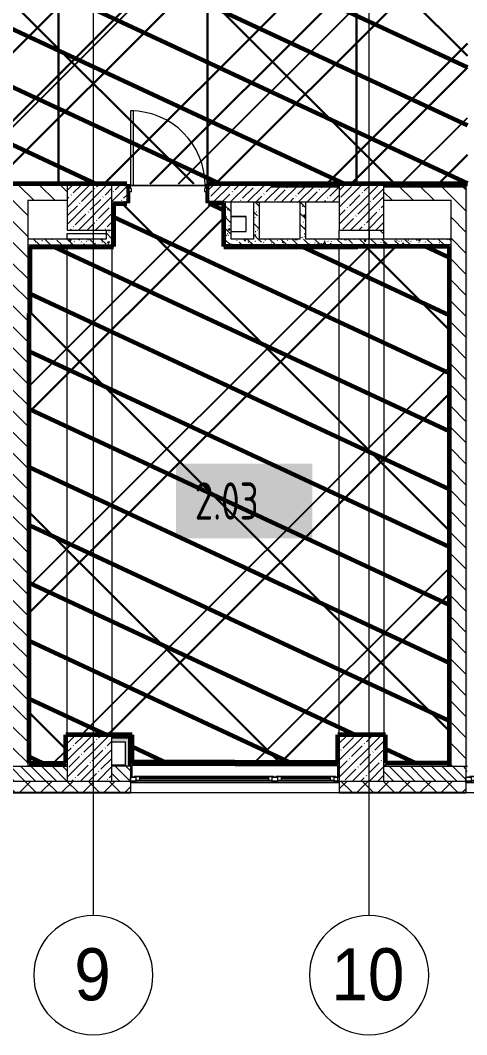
# Model space of a CAD drawing. Header units: millimetres. Extents: x -164500 to 426394, y -51911 to 102118.
# Drawn here: x 173702 to 179692, y -3507 to 10117 of the extents above; entities that cross this region are included whole.
import ezdxf

# ---------------------------------------------------------------- set-up
doc = ezdxf.new("R2010")
doc.units = ezdxf.units.MM
doc.linetypes.add('Осевая', pattern=[6350, 1270, -952.5, 3175, -952.5])
for name, color, linetype, lineweight in [('0) шлифовка', 5, 'Continuous', 60), ('1.4) Плинтус ПЛ-4', 6, 'Continuous', 60), ('5.3) Л-7 Линолеум 4 вып', 230, 'Continuous', 30), ('7.5) НЗ Линолеум Темпо ПЛЮС', 134, 'Continuous', 30), ('7.7) Плинтус', 222, 'Continuous', 90), ('A-DOOR-2', 7, 'Continuous', 5), ('A-DOOR-FRAM-2', 7, 'Continuous', 5), ('A-FLOR', 7, 'Continuous', 9), ('A-GLAZ', 7, 'Continuous', 9), ('A-GLAZ-1', 7, 'Continuous', 5), ('A-WALL', 7, 'Continuous', 5), ('I-WALL', 7, 'Continuous', 5), ('S-COLS', 7, 'Continuous', 9), ('S-COLS-1', 7, 'Continuous', 5), ('Оси', 7, 'Continuous', 9), ('Оси-1', 7, 'Continuous', 20), ('Оси-2', 7, 'Осевая', 9)]:
    doc.layers.add(name, color=color, linetype=linetype, lineweight=lineweight)
for name, color, linetype in [('2) защита вин плитк', 6, 'Continuous'), ('3.1) Наливной пол', 3, 'Continuous'), ('3.2.3) Нал-ой пол 4 вып', 3, 'Continuous'), ('3.2.3) П-13.2', 6, 'Continuous')]:
    doc.layers.add(name, color=color, linetype=linetype)
doc.layers.add('A-AREA-PATT-2', color=7, linetype='Continuous', lineweight=5, true_color=0xcde0ef, transparency=1)
for name, color, linetype, lineweight, true_color in [('A-DOOR-1', 7, 'Continuous', 5, 0xc0c0c0), ('A-DOOR-FRAM-1', 7, 'Continuous', 5, 0xc0c0c0), ('A-WALL-1', 9, 'Continuous', 5, 0x808080), ('A-WALL-FNSH-1', 9, 'Continuous', 5, 0x808080)]:
    doc.layers.add(name, color=color, linetype=linetype, lineweight=lineweight, true_color=true_color)
doc.styles.add('Arial', font='arial.ttf', dxfattribs={"width": 0.9, "height": 700})
doc.styles.add('СПДС', font='ГОСТ тип А.ttf', dxfattribs={"width": 0.9})
pattern_1 = [(135, (148772.12, -0.94), (-141.4214, -141.4214), [])]
pattern_2 = [(135, (148772.12, -0.94), (-70.71068, -70.71068), [])]
pattern_3 = [(135, (148772.12, -0.94), (-150.8683, -150.8683), [213.36, -35.56, 7.112, -35.56]), (135, (148772.12, 149.83), (-150.8683, -150.8683), []), (50, (148772.12, -0.94), (255.0577, -22.3145), [26.67, -293.37]), (355, (148772.12, -0.94), (-49.3404, 267.4791), [21.336, -234.696]), (100.451, (148793.38, -2.8), (205.7195, 245.1636), [22.666, -249.326]), (46.184, (148772.12, 70.18), (379.511, -58.86), [40.005, -440.055]), (96.636, (148803.75, 65.27), (332.3634, 346.399), [33.999, -373.989]), (351.184, (148772.12, 70.18), (332.367, 346.3953), [32.004, -352.044]), (21, (148807.68, 52.4), (212.2602, -143.1711), [26.67, -293.37]), (326, (148807.68, 52.4), (86.5224, 257.8632), [21.336, -234.696]), (71.451, (148825.37, 40.47), (298.784, 114.6901), [22.666, -249.326]), (37.5, (148772.12, -0.94), (4.32385, 118.3775), [6.706, -225.146, 6.706, -231.546, -235.585]), (37.5, (148772.12, -0.94), (4.32385, 118.3775), [-470.103, 6.706, -228.879]), (7.5, (148772.12, -0.94), (93.5476, 140.2533), [6.706, -129.134, 6.706, -219.812, -89.789]), (7.5, (148772.12, -0.94), (93.5476, 140.2533), [-362.356, 6.706, -83.083]), (327.5, (148692.82, -0.94), (189.82734, -8.0202), [6.706, -82.194, 6.706, -270.662, -368.046]), (327.5, (148692.82, -0.94), (189.82734, -8.0202), [-366.268, 6.706, -361.34]), (317.5, (148657.26, -0.94), (207.3811, 35.5976), [6.706, -108.864, 6.706, -177.495, -261.366]), (317.5, (148657.26, -0.94), (207.3811, 35.5976), [-299.771, 6.706, -254.66])]
pattern_4 = [(0, (148772.123, -0.94), (243.84, 60.96), [20.117, -162.763, 20.117, -162.763, -975.36]), (0, (148772.123, -0.94), (243.84, 60.96), [-365.76, 20.117, -345.643, 20.117, -162.763, -426.72]), (0, (148772.123, -0.94), (243.84, 60.96), [-914.4, 20.117, -101.803, 20.117, -284.683]), (120, (148863.563, 29.54), (-174.71291, 180.69163), [20.117, -162.763, 20.117, -162.763, -975.36]), (120, (148863.563, 29.54), (-174.71291, 180.69163), [-365.76, 20.117, -345.643, 20.117, -162.763, -426.72]), (120, (148863.563, 29.54), (-174.71291, 180.69163), [-914.4, 20.117, -101.803, 20.117, -284.683]), (240, (148894.043, 151.46), (-69.12709, -241.65163), [20.117, -162.763, 20.117, -162.763, -975.36]), (240, (148894.043, 151.46), (-69.12709, -241.65163), [-365.76, 20.117, -345.643, 20.117, -162.763, -426.72]), (240, (148894.043, 151.46), (-69.12709, -241.65163), [-914.4, 20.117, -101.803, 20.117, -284.683])]
pattern_5 = [(45, (148772.12, -0.94), (-212.132, 212.132), []), (135, (148772.12, -0.94), (-212.132, -212.132), [])]
pattern_6 = [(45, (148903.1, 14959), (-1347.04, 1347.04), [])]

# ---------------------------------------------------------------- blocks, each defined once
blk = doc.blocks.new('BSC_Колонна _Прямоугольная - 600х600-23286269-Объем проектирования 2 этажа')
at = {"layer": 'S-COLS-1'}
h = blk.add_hatch(dxfattribs=at)
h.set_pattern_fill('FP_3', color=256, style=0, pattern_type=2)
h.set_pattern_definition([(45, (-29509.74, -7600), (-114.04925, 114.04925), []), (45, (-29395.7, -7600), (-114.04925, 114.04925), [201.613, -40.323, 6.706, -33.617])])
h.paths.add_polyline_path([(-300, -300), (300, -300), (300, 300), (-300, 300), (-300, -134)])
for p, q in [((300, 300), (-300, 300)), ((-300, 300), (-300, -300)), ((300, -300), (300, 300)), ((-300, -300), (300, -300))]:
    blk.add_line(p, q, dxfattribs=at)
blk = doc.blocks.new('BSC_Колонна _Прямоугольная - 600х600-V283-Объем проектирования 2 этажа')
at = {"layer": 'S-COLS-1'}
h = blk.add_hatch(dxfattribs=at)
h.set_pattern_fill('FP_9', color=256, style=0, pattern_type=2)
h.set_pattern_definition([(45, (-25860, -200), (-114.0493, 114.0493), []), (45, (-25745.95, -200), (-114.0493, 114.0493), [201.613, -40.323, 6.706, -33.617])])
h.paths.add_polyline_path([(271, -300), (300, -300), (300, 300), (-300, 300), (-300, -300)])
for p, q in [((300, 300), (-300, 300)), ((-300, 300), (-300, -300)), ((300, -300), (300, 300)), ((-300, -300), (300, -300))]:
    blk.add_line(p, q, dxfattribs=at)
blk = doc.blocks.new('BSC_Колонна _Прямоугольная - 600х600-V284-Объем проектирования 2 этажа')
at = {"layer": 'S-COLS-1'}
h = blk.add_hatch(dxfattribs=at)
h.set_pattern_fill('FP_10', color=256, style=0, pattern_type=2)
h.set_pattern_definition([(45, (-29509.74, -200), (-114.04925, 114.04925), []), (45, (-29395.7, -200), (-114.04925, 114.04925), [201.613, -40.323, 6.706, -33.617])])
h.paths.add_polyline_path([(-300, -300), (300, -300), (300, 300), (-300, 300), (-300, -207)])
for p, q in [((300, 300), (-300, 300)), ((-300, 300), (-300, -300)), ((300, -300), (300, 300)), ((-300, -300), (300, -300))]:
    blk.add_line(p, q, dxfattribs=at)
blk = doc.blocks.new('BSC_Колонна _Прямоугольная - 600х600-V296-Объем проектирования 2 этажа')
at = {"layer": 'S-COLS-1'}
h = blk.add_hatch(dxfattribs=at)
h.set_pattern_fill('FP_28', color=256, style=0, pattern_type=2)
h.set_pattern_definition([(45, (-25860, -7600), (-114.0493, 114.0493), []), (45, (-25745.95, -7600), (-114.0493, 114.0493), [201.613, -40.323, 6.706, -33.617])])
h.paths.add_polyline_path([(-300, -300), (300, -300), (300, 300), (-300, 300), (-300, 80)])
for p, q in [((300, 300), (-300, 300)), ((-300, 300), (-300, -300)), ((300, -300), (300, 300)), ((-300, -300), (300, -300))]:
    blk.add_line(p, q, dxfattribs=at)
blk = doc.blocks.new('120_Окно_СКБ_2Ст - 120_Окно_СКБ_2Ст 2100х2400 _мал створка справа_-22446225-Объем проектирования 2 этажа')
at = {"layer": 'A-GLAZ'}
for p, q in [((-1050, -127), (-1050, -57)), ((-1050, -57), (-980, -57)), ((-980, -127), (-1050, -127)), ((-980, -127), (-1000, -127)), ((-1000, -127), (-1000, -137)), ((-980, -57), (-980, -127)), ((150, -87), (-980, -87)), ((-980, -87), (-980, -127)), ((-930, -137), (-930, -87)), ((100, -137), (100, -87)), ((150, -127), (150, -57)), ((150, -57), (220, -57)), ((150, -127), (150, -87)), ((220, -127), (150, -127)), ((170, -127), (150, -127)), ((170, -137), (170, -127)), ((220, -127), (200, -127)), ((200, -127), (200, -137)), ((220, -57), (220, -127)), ((980, -87), (220, -87)), ((220, -87), (220, -127)), ((270, -137), (270, -87)), ((930, -137), (930, -87)), ((980, -127), (980, -57)), ((980, -57), (1050, -57)), ((980, -127), (980, -87)), ((1050, -127), (980, -127)), ((1000, -127), (980, -127)), ((1000, -137), (1000, -127)), ((1050, -57), (1050, -127)), ((-1000, -137), (170, -137)), ((170, -137), (-1000, -137)), ((200, -137), (1000, -137)), ((1000, -137), (200, -137))]:
    blk.add_line(p, q, dxfattribs=at)
at = {"layer": 'A-GLAZ-1'}
for p, q in [((1050, -57), (-1050, -57)), ((-1030, -127), (-1000, -127)), ((-930, -107), (100, -107)), ((100, -117), (-930, -117)), ((170, -127), (200, -127)), ((270, -107), (930, -107)), ((930, -117), (270, -117)), ((1000, -127), (1030, -127))]:
    blk.add_line(p, q, dxfattribs=at)
blk = doc.blocks.new('120_Окно_СКБ_2Ст - 120_Окно_СКБ_2Ст 2800х2500 4-24273432-Объем проектирования 2 этажа')
at = {"layer": 'A-GLAZ'}
for p, q in [((-1400, -127), (-1400, -57)), ((-1400, -57), (-1330, -57)), ((-1330, -127), (-1400, -127)), ((-1330, -127), (-1350, -127)), ((-1350, -127), (-1350, -137)), ((-1330, -57), (-1330, -127)), ((-570, -87), (-1330, -87)), ((-1330, -87), (-1330, -127)), ((-1280, -137), (-1280, -87)), ((-620, -137), (-620, -87)), ((-570, -127), (-570, -57)), ((-570, -57), (-500, -57)), ((-570, -127), (-570, -87)), ((-500, -127), (-570, -127)), ((-550, -127), (-570, -127)), ((-550, -137), (-550, -127)), ((-500, -127), (-520, -127)), ((-520, -127), (-520, -137)), ((-500, -57), (-500, -127)), ((1330, -87), (-500, -87)), ((-500, -87), (-500, -127)), ((-450, -137), (-450, -87)), ((1280, -137), (1280, -87)), ((1330, -127), (1330, -57)), ((1330, -57), (1400, -57)), ((1330, -127), (1330, -87)), ((1400, -127), (1330, -127)), ((1350, -127), (1330, -127)), ((1350, -137), (1350, -127)), ((1400, -57), (1400, -127)), ((-1350, -137), (-550, -137)), ((-550, -137), (-1350, -137)), ((-520, -137), (1350, -137)), ((1350, -137), (-520, -137))]:
    blk.add_line(p, q, dxfattribs=at)
at = {"layer": 'A-GLAZ-1'}
for p, q in [((1400, -57), (-1400, -57)), ((-1400, -127), (-1350, -127)), ((-1280, -107), (-620, -107)), ((-620, -117), (-1280, -117)), ((-550, -127), (-520, -127)), ((-450, -107), (1280, -107)), ((1280, -117), (-450, -117)), ((1350, -127), (1380, -127))]:
    blk.add_line(p, q, dxfattribs=at)
blk = doc.blocks.new('Ось сетки - D8-29747960-Объем проектирования 2 этажа')
at = {"layer": 'Оси-1'}
for start, end in [(360, 180), (180, 360)]:
    blk.add_arc((0, 0), 4, start, end, dxfattribs=at)

msp = doc.modelspace()

# ---------------------------------------------------------------- hatches: boundary and pattern name
at = {"layer": '0) шлифовка', "true_color": 0x2776bb}
h = msp.add_hatch(dxfattribs=at)
h.set_pattern_fill('ANSI31', color=152, scale=222, angle=110)
h.set_pattern_definition([(155, (169003.1, 23029.06), (-297.882, -638.81), [])])
h.paths.add_polyline_path([(179703.123, 13759), (169003.123, 13759), (169003.123, 7920.059), (179703.123, 7920.059)])
h = msp.add_hatch(dxfattribs=at)
h.set_pattern_fill('ANSI31', color=152, scale=222, angle=110)
h.set_pattern_definition([(155, (148903.1, 14959), (-297.882, -638.811), [])])
h.paths.add_polyline_path([(179461.123, 7079), (178232.123, 7079), (178232.123, 7072), (176431.123, 7072), (176431.123, 7659), (176232.123, 7659), (174953.123, 7659), (174953.123, 7072), (173830.123, 7072), (173830.123, 6180), (173823.123, 141), (173823.123, 141), (174311.123, 141), (174311.123, 521), (175203.123, 521), (175203.123, 141), (177960.867, 141), (177960.867, 521), (178602.867, 521), (178602.867, 141), (179461.123, 141)])
at = {"layer": '2) защита вин плитк'}
h = msp.add_hatch(dxfattribs=at)
h.set_pattern_fill('ANSI31', color=256, scale=600)
h.set_pattern_definition([(45, (169003.1, 23029), (-1347.04, 1347.04), [])])
h.paths.add_polyline_path([(179703.123, 13759), (169003.123, 13759), (169003.123, 7920.059), (179703.123, 7920.059)])
h = msp.add_hatch(dxfattribs=at)
h.set_pattern_fill('ANSI31', color=256, scale=600)
h.set_pattern_definition(pattern_6)
h.paths.add_polyline_path([(179461.123, 7079), (178232.123, 7079), (178232.123, 7072), (176431.123, 7072), (176431.123, 7659), (176232.123, 7659), (174953.123, 7659), (174953.123, 7072), (173830.123, 7072), (173830.123, 6180), (173823.123, 141), (173823.123, 141), (174311.123, 141), (174311.123, 521), (175203.123, 521), (175203.123, 141), (177960.867, 141), (177960.867, 521), (178602.867, 521), (178602.867, 141), (179461.123, 141)])
at = {"layer": '3.1) Наливной пол'}
h = msp.add_hatch(dxfattribs=at)
h.set_pattern_fill('ANSI31', color=256, scale=600)
h.set_pattern_definition([(45, (148903.1, 28781), (-1347.04, 1347.04), [])])
h.paths.add_polyline_path([(179461.123, 7077.008), (178232.123, 7077.008), (178232.123, 7070.008), (176431.123, 7070.008), (176431.123, 7657.008), (176232.123, 7657.008), (174953.123, 7657.008), (174953.123, 7070.008), (173830.123, 7070.008), (173830.123, 6178.008), (173823.123, 139.008), (173823.123, 139.008), (174311.123, 139.008), (174311.123, 519.008), (175203.123, 519.008), (175203.123, 139.008), (177960.867, 139.008), (177960.867, 519.008), (178602.867, 519.008), (178602.867, 139.008), (179461.123, 139.008)])
at = {"layer": '3.2.3) Нал-ой пол 4 вып'}
h = msp.add_hatch(dxfattribs=at)
h.set_pattern_fill('ANSI31', color=256, scale=600)
h.set_pattern_definition(pattern_6)
h.paths.add_polyline_path([(179461.123, 7079), (178232.123, 7079), (178232.123, 7072), (176431.123, 7072), (176431.123, 7659), (176232.123, 7659), (174953.123, 7659), (174953.123, 7072), (173830.123, 7072), (173830.123, 6180), (173823.123, 141), (173823.123, 141), (174311.123, 141), (174311.123, 521), (175203.123, 521), (175203.123, 141), (177960.867, 141), (177960.867, 521), (178602.867, 521), (178602.867, 141), (179461.123, 141)])
at = {"layer": '3.2.3) П-13.2'}
h = msp.add_hatch(dxfattribs=at)
h.set_pattern_fill('ANSI32', color=256, scale=222)
h.set_pattern_definition([(45, (169003.1, 23029), (-1495.21, 1495.21), []), (45, (170000, 23029), (-1495.21, 1495.21), [])])
h.paths.add_polyline_path([(179703.123, 13759), (169003.123, 13759), (169003.123, 7920.059), (179703.123, 7920.059)])
at = {"layer": '5.3) Л-7 Линолеум 4 вып'}
h = msp.add_hatch(dxfattribs=at)
h.set_pattern_fill('ANSI37', color=256, scale=600)
h.set_pattern_definition([(45, (169003.1, 23029), (-1347.04, 1347.04), []), (135, (169003.1, 23029), (-1347.04, -1347.04), [])])
h.paths.add_polyline_path([(179703.123, 13759), (169003.123, 13759), (169003.123, 7920.059), (179703.123, 7920.059)])
h = msp.add_hatch(dxfattribs=at)
h.set_pattern_fill('ANSI37', color=256, scale=600)
h.set_pattern_definition([(45, (148903.1, 14959), (-1347.04, 1347.04), []), (135, (148903.1, 14959), (-1347.04, -1347.04), [])])
h.paths.add_polyline_path([(179461.123, 7079), (178232.123, 7079), (178232.123, 7072), (176431.123, 7072), (176431.123, 7659), (176232.123, 7659), (174953.123, 7659), (174953.123, 7072), (173830.123, 7072), (173830.123, 6180), (173823.123, 141), (173823.123, 141), (174311.123, 141), (174311.123, 521), (175203.123, 521), (175203.123, 141), (177960.867, 141), (177960.867, 521), (178602.867, 521), (178602.867, 141), (179461.123, 141)])
at = {"layer": '7.5) НЗ Линолеум Темпо ПЛЮС'}
h = msp.add_hatch(dxfattribs=at)
h.set_pattern_fill('ANSI31', color=256, scale=333)
h.set_pattern_definition([(45, (169003.1, 23029.1), (-747.606, 747.606), [])])
h.paths.add_polyline_path([(179703.123, 13759), (169003.123, 13759), (169003.123, 7920.059), (179703.123, 7920.059)])
at = {"layer": 'A-AREA-PATT-2'}
h = msp.add_hatch(color=256, dxfattribs=at)
h.paths.add_polyline_path([(173826.123, 6179.059), (173830.123, 6180.434), (173830.123, 7071.059), (174952.123, 7071.059), (174952.123, 7075.059), (173826.123, 7075.059), (173826.123, 6401.953)])
h.paths.add_polyline_path([(177981.867, 7071.059), (178232.123, 7071.059), (178232.123, 7075.059), (176431.623, 7075.059), (176432.556, 7071.062), (177975.365, 7071.059)])
at = {"layer": 'A-DOOR-2'}
h = msp.add_hatch(dxfattribs=at)
h.set_pattern_fill('FP_85', color=256, style=0, pattern_type=2)
h.set_pattern_definition([(135, (177421.034, 7963.744), (-14.14214, -14.14214), []), (225, (177421.034, 7963.744), (14.14214, -14.14214), [])])
h.paths.add_polyline_path([(176207.123, 7679.059), (176232.123, 7679.059), (176232.123, 7899.059), (176207.123, 7899.059), (176207.123, 7772.249)])
at = {"layer": 'A-DOOR-FRAM-2'}
h = msp.add_hatch(dxfattribs=at)
h.set_pattern_fill('FP_86', color=256, style=0, pattern_type=2)
h.set_pattern_definition([(45, (175298.24, 7963.744), (-14.1421, 14.1421), []), (135, (175298.24, 7963.744), (-14.1421, -14.1421), [])])
h.paths.add_polyline_path([(175132.123, 7679.059), (175157.123, 7679.059), (175157.123, 7899.059), (175132.123, 7899.059), (175132.123, 7772.249)])
at = {"layer": 'A-WALL'}
h = msp.add_hatch(dxfattribs=at)
h.set_pattern_fill('FP_2', color=256, style=0, pattern_type=2)
h.set_pattern_definition(pattern_2)
h.paths.add_polyline_path([(173582.123, -100.941), (174332.123, -100.941), (174332.123, 99.059), (173582.123, 99.059), (173582.123, 38.856)])
h.paths.add_polyline_path([(171288.97, -100.941), (171482.123, -100.941), (171482.123, 99.059), (171282.123, 99.059), (171282.123, -100.941)])
h = msp.add_hatch(dxfattribs=at)
h.set_pattern_fill('FP_2', color=256, style=0, pattern_type=2)
h.set_pattern_definition(pattern_2)
h.paths.add_polyline_path([(175181.867, -100.941), (175181.867, 99.059), (174932.123, 99.059), (174932.123, -100.941)])
h = msp.add_hatch(dxfattribs=at)
h.set_pattern_fill('FP_2', color=256, style=0, pattern_type=2)
h.set_pattern_definition(pattern_2)
h.paths.add_polyline_path([(179239.048, -100.941), (179682.123, -100.941), (179682.123, 99.059), (178581.867, 99.059), (178581.867, -100.941)])
h = msp.add_hatch(dxfattribs=at)
h.set_pattern_fill('FP_24', color=256, style=0, pattern_type=2)
h.set_pattern_definition([(45, (148772.12, -0.94), (-141.42136, 141.42136), []), (135, (148772.12, -0.94), (-141.42136, -141.42136), [])])
h.paths.add_polyline_path([(224252.123, -250.941), (224472.123, -250.941), (224472.123, -100.941), (220332.123, -100.941), (220332.123, -250.941), (224048.58, -250.941)])
h.paths.add_polyline_path([(216098.502, -250.941), (219432.123, -250.941), (219432.123, -100.941), (215832.123, -100.941), (215832.123, -250.941)])
h.paths.add_polyline_path([(214182.123, -250.941), (214932.123, -250.941), (214932.123, -100.941), (213932.123, -100.941), (213932.123, -250.941)])
h.paths.add_polyline_path([(210182.123, -250.941), (210832.123, -250.941), (210832.123, -100.941), (209682.123, -100.941), (209682.123, -250.941)])
h.paths.add_polyline_path([(207582.123, -250.941), (207582.123, -100.941), (206832.123, -100.941), (206832.123, -250.941), (207425.689, -250.941)])
h.paths.add_polyline_path([(205182.123, -250.941), (205932.123, -250.941), (205932.123, -100.941), (205182.123, -100.941), (205182.123, -118.941)])
h.paths.add_polyline_path([(200682.123, -250.941), (202082.123, -250.941), (202082.123, -100.941), (200682.123, -100.941)])
h.paths.add_polyline_path([(196584.673, -250.941), (197582.123, -250.941), (197582.123, -100.941), (196182.123, -100.941), (196182.123, -250.941)])
h.paths.add_polyline_path([(191682.123, -250.941), (192808.457, -250.941), (192808.457, -100.941), (191432.123, -100.941), (191432.123, -250.941), (191525.533, -250.941)])
h.paths.add_polyline_path([(194082.123, -250.941), (194082.123, -100.941), (193708.457, -100.941), (193708.457, -250.941)])
h.paths.add_polyline_path([(187262.123, -250.941), (188332.123, -250.941), (188332.123, -100.941), (186762.123, -100.941), (186762.123, -250.941), (187189.127, -250.941)])
h.paths.add_polyline_path([(181782.123, -250.941), (182642.123, -250.941), (182642.123, -100.941), (181782.123, -100.941), (181782.123, -118.941)])
h.paths.add_polyline_path([(183575.455, -250.941), (184662.123, -250.941), (184662.123, -100.941), (183542.123, -100.941), (183542.123, -250.941)])
h.paths.add_polyline_path([(178516.314, -250.941), (179682.123, -250.941), (179682.123, -100.941), (177981.867, -100.941), (177981.867, -250.941)])
h.paths.add_polyline_path([(171288.97, -250.941), (171482.123, -250.941), (171482.123, -100.941), (170382.123, -100.941), (170382.123, -250.941), (171282.123, -250.941)])
h.paths.add_polyline_path([(174902.642, -250.941), (175181.867, -250.941), (175181.867, -100.941), (173582.123, -100.941), (173582.123, -250.941), (174332.123, -250.941)])
h.paths.add_polyline_path([(165432.123, -250.941), (166032.123, -250.941), (166032.123, -100.941), (164882.123, -100.941), (164882.123, -250.941)])
h.paths.add_polyline_path([(167582.123, -250.941), (167582.123, -100.941), (166932.123, -100.941), (166932.123, -250.941), (166952.564, -250.941)])
h.paths.add_polyline_path([(160932.123, -250.941), (161782.123, -250.941), (161782.123, -100.941), (160432.123, -100.941), (160432.123, -250.941), (160447.955, -250.941)])
h.paths.add_polyline_path([(155388.814, -250.941), (157332.123, -250.941), (157332.123, -100.941), (153402.123, -100.941), (153402.123, -250.941), (154666.08, -250.941)])
h.paths.add_polyline_path([(148662.123, -250.941), (152502.123, -250.941), (152502.123, -100.941), (148512.123, -100.941), (148512.123, -250.941)])
at = {"layer": 'A-WALL-1'}
h = msp.add_hatch(dxfattribs=at)
h.set_pattern_fill('FP_23', color=256, style=0, pattern_type=2)
h.set_pattern_definition(pattern_1)
h.paths.add_polyline_path([(179552.789, 7699.059), (179682.123, 7699.059), (179682.123, 7899.059), (178581.867, 7899.059), (178581.867, 7699.059), (179482.123, 7699.059)])
at = {"layer": 'I-WALL'}
h = msp.add_hatch(dxfattribs=at)
h.set_pattern_fill('FP_191', color=256, style=0, pattern_type=2)
h.set_pattern_definition(pattern_4)
h.paths.add_polyline_path([(176691.481, 7899.059), (179702.123, 7899.059), (179702.123, 7919.059), (176232.123, 7919.059), (176232.123, 7907.059), (176262.123, 7905.059), (176262.123, 7899.059), (176686.864, 7899.059)])
h.paths.add_polyline_path([(169732.123, 7899.059), (171702.123, 7899.059), (171702.123, 7919.059), (168982.123, 7919.059), (168982.123, 7899.059), (169652.123, 7899.059)])
h.paths.add_polyline_path([(173802.123, 7899.059), (175102.123, 7899.059), (175102.123, 7907.059), (175132.123, 7909.059), (175132.123, 7919.059), (173142.123, 7919.059), (173142.123, 7899.059), (173602.123, 7899.059)])
h = msp.add_hatch(dxfattribs=at)
h.set_pattern_fill('FP_23', color=256, style=0, pattern_type=2)
h.set_pattern_definition(pattern_1)
h.paths.add_polyline_path([(173142.123, 7699.059), (174332.123, 7699.059), (174332.123, 7899.059), (173142.123, 7899.059), (173142.123, 7772.249)])
h.paths.add_polyline_path([(171702.123, 7699.059), (171702.123, 7899.059), (171282.123, 7899.059), (171282.123, 7699.059), (171302.123, 7699.059)])
h = msp.add_hatch(dxfattribs=at)
h.set_pattern_fill('FP_1', color=256, style=0, pattern_type=2)
h.set_pattern_definition([(45, (148772.12, -0.94), (-114.04925, 114.04925), []), (45, (148886.17, -0.94), (-114.04925, 114.04925), [201.612, -40.322, 6.706, -33.617])])
h.paths.add_polyline_path([(176800.496, 7679.059), (177981.867, 7679.059), (177981.867, 7899.059), (176232.123, 7899.059), (176232.123, 7679.059), (176731.867, 7679.059)])
h.paths.add_polyline_path([(175132.123, 7679.059), (175132.123, 7899.059), (174932.123, 7899.059), (174932.123, 7679.059), (175102.123, 7679.059)])
h = msp.add_hatch(dxfattribs=at)
h.set_pattern_fill('FP_191', color=256, style=0, pattern_type=2)
h.set_pattern_definition(pattern_4)
h.paths.add_polyline_path([(179682.123, 99.059), (179702.123, 99.059), (179702.123, 7899.059), (179682.123, 7899.059), (179682.123, 119.059)])
h = msp.add_hatch(dxfattribs=at)
h.set_pattern_fill('FP_23', color=256, style=0, pattern_type=2)
h.set_pattern_definition(pattern_1)
h.paths.add_polyline_path([(173802.123, 99.059), (173802.123, 7699.059), (173602.123, 7699.059), (173602.123, 99.059)])
h = msp.add_hatch(dxfattribs=at)
h.set_pattern_fill('FP_191', color=256, style=0, pattern_type=2)
h.set_pattern_definition(pattern_4)
h.paths.add_polyline_path([(174932.942, 7079.059), (174952.123, 7079.059), (174952.123, 7658.059), (174932.123, 7679.059), (174932.123, 7079.059)])
h.paths.add_polyline_path([(174952.123, 7659.059), (174952.123, 7679.059), (174932.123, 7679.059), (174943.123, 7668.059)])
h = msp.add_hatch(dxfattribs=at)
h.set_pattern_fill('FP_191', color=256, style=0, pattern_type=2)
h.set_pattern_definition(pattern_4)
h.paths.add_polyline_path([(176431.123, 7659.059), (176431.409, 7679.059), (176262.123, 7679.059), (176262.123, 7671.059), (176232.123, 7671.059), (176232.123, 7659.059), (176350.673, 7659.059)])
h.paths.add_polyline_path([(175132.123, 7659.059), (175132.123, 7671.059), (175102.123, 7673.059), (175102.123, 7679.059), (174952.123, 7679.059), (174952.159, 7659.059), (175125.227, 7659.059)])
h = msp.add_hatch(dxfattribs=at)
h.set_pattern_fill('FP_191', color=256, style=0, pattern_type=2)
h.set_pattern_definition(pattern_4)
h.paths.add_polyline_path([(176452.123, 7099.059), (176452.123, 7679.059), (176432.123, 7679.059), (176432.123, 7099.059)])
h = msp.add_hatch(dxfattribs=at)
h.set_pattern_fill('FP_41', color=256, style=0, pattern_type=2)
h.set_pattern_definition(pattern_3)
h.paths.add_polyline_path([(176532.123, 7099.059), (176531.867, 7679.059), (176452.123, 7679.059), (176452.123, 7099.059), (176531.867, 7099.059)])
h = msp.add_hatch(dxfattribs=at)
h.set_pattern_fill('FP_41', color=256, style=0, pattern_type=2)
h.set_pattern_definition(pattern_3)
h.paths.add_polyline_path([(176912.123, 7179.059), (176912.123, 7679.059), (176832.123, 7679.059), (176832.123, 7179.059), (176881.727, 7179.059)])
h = msp.add_hatch(dxfattribs=at)
h.set_pattern_fill('FP_41', color=256, style=0, pattern_type=2)
h.set_pattern_definition(pattern_3)
h.paths.add_polyline_path([(177531.867, 7179.059), (177531.867, 7679.059), (177451.867, 7679.059), (177451.867, 7179.059)])
h = msp.add_hatch(dxfattribs=at)
h.set_pattern_fill('FP_23', color=256, style=0, pattern_type=2)
h.set_pattern_definition(pattern_1)
h.paths.add_polyline_path([(179682.123, 99.059), (179682.123, 7699.059), (179482.123, 7699.059), (179482.123, 99.059), (179600.416, 99.059)])
h = msp.add_hatch(dxfattribs=at)
h.set_pattern_fill('FP_41', color=256, style=0, pattern_type=2)
h.set_pattern_definition(pattern_3)
h.paths.add_polyline_path([(174852.123, 7099.059), (174932.123, 7099.059), (174932.123, 7299.059), (174852.123, 7299.059), (174852.123, 7179.059)])
h = msp.add_hatch(dxfattribs=at)
h.set_pattern_fill('FP_23', color=256, style=0, pattern_type=2)
h.set_pattern_definition(pattern_1)
h.paths.add_polyline_path([(178381.867, 7179.059), (178581.867, 7179.059), (178581.867, 7299.059), (178381.867, 7299.059), (178381.867, 7279.059)])
h = msp.add_hatch(dxfattribs=at)
h.set_pattern_fill('FP_41', color=256, style=0, pattern_type=2)
h.set_pattern_definition(pattern_3)
h.paths.add_polyline_path([(174332.123, 7099.059), (174852.123, 7099.059), (174852.123, 7179.059), (173802.123, 7179.059), (173802.123, 7099.059), (174179.908, 7099.059)])
h = msp.add_hatch(dxfattribs=at)
h.set_pattern_fill('FP_191', color=256, style=0, pattern_type=2)
h.set_pattern_definition(pattern_4)
h.paths.add_polyline_path([(173802.123, 7079.059), (174932.123, 7079.059), (174932.123, 7099.059), (173802.123, 7099.059)])
h = msp.add_hatch(dxfattribs=at)
h.set_pattern_fill('FP_191', color=256, style=0, pattern_type=2)
h.set_pattern_definition(pattern_4)
h.paths.add_polyline_path([(179461.123, 7079.059), (179462.123, 7099.059), (176432.123, 7099.059), (176432.123, 7079.059), (179136.428, 7079.059)])
h = msp.add_hatch(dxfattribs=at)
h.set_pattern_fill('FP_41', color=256, style=0, pattern_type=2)
h.set_pattern_definition(pattern_3)
h.paths.add_polyline_path([(178895.972, 7099.059), (179482.123, 7099.384), (179482.123, 7179.059), (176532.123, 7179.059), (176532.123, 7099.059), (178581.867, 7099.059)])
h = msp.add_hatch(dxfattribs=at)
h.set_pattern_fill('FP_191', color=256, style=0, pattern_type=2)
h.set_pattern_definition(pattern_4)
h.paths.add_polyline_path([(179482.123, 99.059), (179482.123, 7099.059), (179462.123, 7099.059), (179462.611, 139.059), (179480.128, 103.149)])
h = msp.add_hatch(dxfattribs=at)
h.set_pattern_fill('FP_191', color=256, style=0, pattern_type=2)
h.set_pattern_definition(pattern_4)
h.paths.add_polyline_path([(173822.123, 99.059), (173822.123, 7079.059), (173802.123, 7079.059), (173802.123, 99.059)])
h = msp.add_hatch(dxfattribs=at)
h.set_pattern_fill('FP_191', color=256, style=0, pattern_type=2)
h.set_pattern_definition(pattern_4)
h.paths.add_polyline_path([(174332.123, 139.059), (174330.517, 519.059), (174312.123, 519.059), (174312.123, 140.059)])
h = msp.add_hatch(dxfattribs=at)
h.set_pattern_fill('FP_191', color=256, style=0, pattern_type=2)
h.set_pattern_definition(pattern_4)
h.paths.add_polyline_path([(174902.642, 499.059), (175202.123, 499.059), (175201.305, 519.059), (174332.123, 519.059), (174332.123, 499.059)])
h = msp.add_hatch(dxfattribs=at)
h.set_pattern_fill('FP_192', color=256, style=0, pattern_type=2)
h.set_pattern_definition(pattern_5)
h.paths.add_polyline_path([(175169.623, 486.559), (175169.22, 499.059), (174932.123, 499.059), (174932.123, 486.559), (175157.123, 486.559)])
h = msp.add_hatch(dxfattribs=at)
h.set_pattern_fill('FP_192', color=256, style=0, pattern_type=2)
h.set_pattern_definition(pattern_5)
h.paths.add_polyline_path([(175107.123, 474.059), (175157.123, 474.059), (175156.707, 486.559), (174932.123, 486.559), (174932.123, 474.059)])
for points in [[(175107.123, 424.059), (175107.123, 474.059), (174932.123, 474.059), (174932.123, 424.059)], [(175157.123, 99.059), (175157.123, 474.059), (175107.123, 474.059), (175107.123, 99.059)]]:
    msp.add_hatch(color=256, dxfattribs=at).paths.add_polyline_path(points)
h = msp.add_hatch(dxfattribs=at)
h.set_pattern_fill('FP_192', color=256, style=0, pattern_type=2)
h.set_pattern_definition(pattern_5)
h.paths.add_polyline_path([(175169.623, 99.059), (175169.623, 486.559), (175157.123, 486.559), (175157.123, 99.059)])
h = msp.add_hatch(dxfattribs=at)
h.set_pattern_fill('FP_192', color=256, style=0, pattern_type=2)
h.set_pattern_definition(pattern_5)
h.paths.add_polyline_path([(175181.867, 99.059), (175182.123, 99.059), (175182.123, 499.059), (175169.623, 499.059), (175169.623, 99.059)])
h = msp.add_hatch(dxfattribs=at)
h.set_pattern_fill('FP_191', color=256, style=0, pattern_type=2)
h.set_pattern_definition(pattern_4)
h.paths.add_polyline_path([(175202.123, 139.059), (175202.123, 499.059), (175182.123, 499.059), (175182.123, 139.059)])
h = msp.add_hatch(dxfattribs=at)
h.set_pattern_fill('FP_191', color=256, style=0, pattern_type=2)
h.set_pattern_definition(pattern_4)
h.paths.add_polyline_path([(177981.867, 139.059), (177981.867, 519.059), (177961.867, 519.059), (177961.867, 140.059)])
h = msp.add_hatch(dxfattribs=at)
h.set_pattern_fill('FP_191', color=256, style=0, pattern_type=2)
h.set_pattern_definition(pattern_4)
h.paths.add_polyline_path([(178516.314, 499.059), (178601.867, 499.059), (178601.867, 519.059), (177981.867, 519.059), (177981.867, 499.059)])
h = msp.add_hatch(dxfattribs=at)
h.set_pattern_fill('FP_191', color=256, style=0, pattern_type=2)
h.set_pattern_definition(pattern_4)
h.paths.add_polyline_path([(178581.867, 119.059), (178601.867, 119.059), (178601.867, 499.059), (178581.867, 499.059)])
h = msp.add_hatch(dxfattribs=at)
h.set_pattern_fill('FP_191', color=256, style=0, pattern_type=2)
h.set_pattern_definition(pattern_4)
h.paths.add_polyline_path([(174332.123, 99.059), (174332.123, 139.059), (173822.123, 139.059), (173822.123, 99.059), (174179.908, 99.059)])
h = msp.add_hatch(dxfattribs=at)
h.set_pattern_fill('FP_191', color=256, style=0, pattern_type=2)
h.set_pattern_definition(pattern_4)
h.paths.add_polyline_path([(179482.123, 99.059), (179462.123, 139.059), (178602.867, 139.059), (178601.867, 99.059), (179462.123, 99.059)])
h = msp.add_hatch(dxfattribs=at)
h.set_pattern_fill('FP_191', color=256, style=0, pattern_type=2)
h.set_pattern_definition(pattern_4)
h.paths.add_polyline_path([(175181.867, -48.941), (175201.867, -48.941), (175201.867, 99.059), (175181.867, 99.059), (175181.867, 21.862)])
h = msp.add_hatch(dxfattribs=at)
h.set_pattern_fill('FP_191', color=256, style=0, pattern_type=2)
h.set_pattern_definition(pattern_4)
h.paths.add_polyline_path([(179682.123, -48.941), (179702.123, -48.941), (179702.123, 99.059), (179682.123, 99.059), (179682.123, -25.944)])

# ---------------------------------------------------------------- linework, layer by layer
at = {"layer": '1.4) Плинтус ПЛ-4'}
for p, q in [((175132.123, 7920.059), (173142.123, 7920.059)), ((179703.123, 7920.059), (176232.123, 7920.059)), ((177981.867, 7919.059), (177981.867, 7920.059)), ((177981.867, 7899.059), (177070.845, 7899.059)), ((179682.123, 7899.059), (178581.867, 7899.059)), ((174952.123, 7659.059), (174952.123, 7079.059)), ((174953.123, 7658.059), (175132.123, 7658.059)), ((176432.123, 7659.059), (176232.123, 7659.059)), ((176432.123, 7079.059), (176432.123, 7659.059)), ((174952.123, 7071.059), (173830.123, 7071.059)), ((173830.123, 7071.059), (173830.123, 6179.059)), ((178232.123, 7071.059), (176431.623, 7071.059)), ((179462.123, 7079.059), (178232.123, 7079.059)), ((179462.123, 99.059), (179462.123, 7079.059)), ((173822.123, 139.059), (173822.123, 6179.059)), ((175203.123, 520.059), (174311.123, 520.059)), ((174312.123, 159.559), (174312.123, 519.059)), ((175203.123, 149.059), (175203.123, 520.059)), ((178602.867, 520.059), (177960.867, 520.059)), ((177961.867, 140.059), (177961.867, 519.059)), ((178602.867, 140.059), (178602.867, 520.059)), ((173822.123, 139.059), (174312.123, 139.059)), ((179461.123, 140.059), (178602.867, 140.059))]:
    msp.add_line(p, q, dxfattribs=at)
at = {"layer": '7.5) НЗ Линолеум Темпо ПЛЮС'}
for points in [[(174214.931, 7918.059), (174214.931, 13758.059)], [(176214.931, 13758.059), (176214.931, 7918.059)], [(178216.931, 13758.059), (178214.931, 7918.059)]]:
    msp.add_lwpolyline(points, dxfattribs=at)
at = {"layer": '7.7) Плинтус'}
msp.add_lwpolyline([(175203.123, 149.059), (177961.867, 139.059)], dxfattribs=at)
at = {"layer": 'A-DOOR-1'}
for p, q in [((175182.123, 8899.059), (175182.123, 7899.059)), ((175222.123, 8899.059), (175182.123, 8899.059)), ((175222.123, 7899.059), (175222.123, 8899.059)), ((175182.123, 7899.059), (175222.123, 7899.059))]:
    msp.add_line(p, q, dxfattribs=at)
msp.add_arc((175182.123, 7899.059), 1000, 0, 90, dxfattribs=at)
at = {"layer": 'A-DOOR-FRAM-1'}
for p, q in [((175172.123, 7907.059), (175102.123, 7907.059)), ((175102.123, 7907.059), (175102.123, 7899.059)), ((175172.123, 7899.059), (175172.123, 7907.059)), ((176262.123, 7907.059), (176192.123, 7907.059)), ((176192.123, 7907.059), (176192.123, 7899.059)), ((176262.123, 7899.059), (176262.123, 7907.059)), ((175102.123, 7899.059), (175172.123, 7899.059)), ((175157.123, 7899.059), (175132.123, 7899.059)), ((175132.123, 7899.059), (175132.123, 7679.059)), ((175182.123, 7899.059), (175157.123, 7899.059)), ((175157.123, 7899.059), (175157.123, 7819.059)), ((175157.123, 7679.059), (175157.123, 7899.059)), ((175172.123, 7899.059), (175157.123, 7899.059)), ((175157.123, 7899.059), (175157.123, 7898.059)), ((175157.123, 7898.059), (175172.123, 7898.059)), ((175157.123, 7819.059), (175192.123, 7819.059)), ((175172.123, 7819.059), (175157.123, 7819.059)), ((175157.123, 7819.059), (175157.123, 7679.059)), ((175172.123, 7898.059), (175172.123, 7899.059)), ((175172.123, 7679.059), (175172.123, 7819.059)), ((175182.123, 7859.059), (175182.123, 7899.059)), ((175192.123, 7859.059), (175182.123, 7859.059)), ((175192.123, 7819.059), (175192.123, 7859.059)), ((176182.123, 7859.059), (176172.123, 7859.059)), ((176172.123, 7859.059), (176172.123, 7819.059)), ((176172.123, 7819.059), (176207.123, 7819.059)), ((176182.123, 7899.059), (176182.123, 7859.059)), ((176207.123, 7899.059), (176182.123, 7899.059)), ((176207.123, 7899.059), (176192.123, 7899.059)), ((176192.123, 7899.059), (176192.123, 7898.059)), ((176192.123, 7899.059), (176262.123, 7899.059)), ((176192.123, 7898.059), (176207.123, 7898.059)), ((176207.123, 7819.059), (176192.123, 7819.059)), ((176192.123, 7819.059), (176192.123, 7679.059)), ((176207.123, 7819.059), (176207.123, 7899.059)), ((176232.123, 7899.059), (176207.123, 7899.059)), ((176207.123, 7899.059), (176207.123, 7679.059)), ((176207.123, 7898.059), (176207.123, 7899.059)), ((176207.123, 7679.059), (176207.123, 7819.059)), ((176232.123, 7679.059), (176232.123, 7899.059)), ((175172.123, 7679.059), (175102.123, 7679.059)), ((175102.123, 7679.059), (175102.123, 7671.059)), ((175102.123, 7671.059), (175172.123, 7671.059)), ((175132.123, 7679.059), (175157.123, 7679.059)), ((175157.123, 7679.059), (175172.123, 7679.059)), ((175172.123, 7671.059), (175172.123, 7679.059)), ((176192.123, 7679.059), (176207.123, 7679.059)), ((176262.123, 7679.059), (176192.123, 7679.059)), ((176192.123, 7679.059), (176192.123, 7671.059)), ((176192.123, 7671.059), (176262.123, 7671.059)), ((176207.123, 7679.059), (176232.123, 7679.059)), ((176262.123, 7671.059), (176262.123, 7679.059))]:
    msp.add_line(p, q, dxfattribs=at)
at = {"layer": 'A-FLOR'}
for p, q in [((174179.908, 7900), (171702.123, 7900)), ((174179.908, 7899.059), (171702.123, 7899.059)), ((175182.123, 7900), (176182.123, 7900)), ((175182.123, 7899.059), (176182.123, 7899.059)), ((177070.845, 7900), (176262.123, 7900)), ((177070.845, 7899.059), (176262.123, 7899.059)), ((176731.867, 7480), (176532.123, 7480)), ((176731.867, 7479.059), (176532.123, 7479.059)), ((176731.867, 7280), (176731.867, 7480)), ((176731.867, 7279.059), (176731.867, 7479.059)), ((174332.123, 7180), (174332.123, 7252.5)), ((174332.123, 7252.5), (174852.123, 7252.5)), ((174332.123, 7179.059), (174332.123, 7251.559)), ((174332.123, 7251.559), (174852.123, 7251.559)), ((176532.123, 7280), (176731.867, 7280)), ((176532.123, 7279.059), (176731.867, 7279.059)), ((177981.867, 7180), (177981.867, 7300)), ((177981.867, 7300), (178381.867, 7300)), ((177981.867, 7179.059), (177981.867, 7299.059)), ((177981.867, 7299.059), (178381.867, 7299.059)), ((174332.123, 520), (174332.123, 7072)), ((174332.123, 519.059), (174332.123, 7071.059)), ((174932.123, 7072), (174932.123, 520)), ((174932.123, 7071.059), (174932.123, 519.059)), ((177981.867, 520), (177981.867, 7070.912)), ((177981.867, 519.059), (177981.867, 7069.971)), ((178581.867, 7080), (178581.867, 520)), ((178581.867, 7079.059), (178581.867, 519.059)), ((175202.123, 140), (175202.123, 500)), ((175202.123, 139.059), (175202.123, 499.059))]:
    msp.add_line(p, q, dxfattribs=at)
at = {"layer": 'A-WALL'}
for p, q in [((174332.123, 7899.059), (174179.908, 7899.059)), ((175102.123, 7899.059), (174932.123, 7899.059)), ((173802.123, 7699.059), (173802.123, 99.059)), ((174932.123, 7679.059), (175102.123, 7679.059)), ((176452.123, 7679.059), (176262.123, 7679.059)), ((179482.123, 7099.059), (176452.123, 7099.059)), ((175169.623, 486.559), (174932.123, 486.559)), ((175157.123, 474.059), (174932.123, 474.059)), ((175157.123, 99.059), (175157.123, 474.059)), ((175169.623, 99.059), (175169.623, 486.559)), ((178601.867, 499.059), (178601.867, 139.059)), ((174312.123, 139.059), (174312.123, 149.059)), ((178626.874, 139.059), (178602.867, 139.059)), ((173562.123, 99.059), (174332.123, 99.059)), ((173582.123, -100.941), (174332.123, -100.941)), ((174932.123, -100.941), (175181.867, -100.941)), ((177961.867, -100.941), (177961.867, -48.941)), ((178581.867, -100.941), (179682.123, -100.941)), ((173582.123, -250.941), (175181.867, -250.941)), ((173582.123, -253.941), (175181.867, -253.941)), ((177981.867, -258.941), (175181.867, -258.941)), ((177981.867, -250.941), (179682.123, -250.941)), ((177981.867, -253.941), (179682.123, -253.941)), ((181782.123, -258.941), (179682.123, -258.941))]:
    msp.add_line(p, q, dxfattribs=at)
at = {"layer": 'A-WALL-1'}
for p, q in [((175132.123, 7919.059), (173142.123, 7919.059)), ((175132.123, 7907.059), (175132.123, 7919.059)), ((179702.123, 7919.059), (176232.123, 7919.059)), ((176232.123, 7919.059), (176232.123, 7907.059)), ((179682.123, 7899.059), (179682.123, -250.941)), ((173802.123, 7699.059), (174332.123, 7699.059)), ((174952.123, 7659.059), (175132.123, 7659.059)), ((175132.123, 7659.059), (175132.123, 7671.059)), ((176232.123, 7671.059), (176232.123, 7659.059)), ((176452.123, 7679.059), (177981.867, 7679.059)), ((176452.123, 7679.059), (176452.123, 7099.059)), ((176532.123, 7179.059), (176532.123, 7679.059)), ((176832.123, 7679.059), (176832.123, 7179.059)), ((176912.123, 7179.059), (176912.123, 7679.059)), ((177451.867, 7679.059), (177451.867, 7179.059)), ((177531.867, 7179.059), (177531.867, 7679.059)), ((178581.867, 7699.059), (179482.123, 7699.059)), ((179482.123, 99.059), (179482.123, 7699.059)), ((174852.123, 7299.059), (174852.123, 7179.059)), ((174932.123, 7099.059), (174932.123, 7299.059)), ((178381.867, 7299.059), (178381.867, 7179.059)), ((178581.867, 7179.059), (178581.867, 7299.059)), ((174852.123, 7179.059), (173802.123, 7179.059)), ((173802.123, 7099.059), (174932.123, 7099.059)), ((176832.123, 7179.059), (176532.123, 7179.059)), ((177451.867, 7179.059), (176912.123, 7179.059)), ((179482.123, 7179.059), (177531.867, 7179.059)), ((174332.123, 499.059), (174312.123, 499.059)), ((174932.123, 499.059), (175182.123, 499.059)), ((174932.123, 424.059), (175107.123, 424.059)), ((175202.123, 519.059), (174952.623, 519.059)), ((175107.123, 424.059), (175107.123, 99.059)), ((175182.123, 99.059), (175182.123, 499.059)), ((175202.123, 499.059), (175202.123, 519.059)), ((178601.867, 519.059), (177961.867, 519.059)), ((174312.123, 159.559), (174312.123, 149.059)), ((174312.123, 149.059), (174332.123, 149.059)), ((175182.123, 139.059), (175202.123, 139.059)), ((177961.867, 139.059), (177981.867, 139.059)), ((179482.123, 139.059), (178626.874, 139.059)), ((175201.867, 99.059), (174932.123, 99.059)), ((175181.867, 99.059), (175181.867, -250.941)), ((175201.867, -48.941), (175201.867, 99.059)), ((178581.867, 119.059), (178601.867, 119.059)), ((178581.867, 99.059), (179702.123, 99.059)), ((178601.867, 119.059), (178601.867, 99.059)), ((175181.867, -48.941), (175201.867, -48.941)), ((177981.867, -100.941), (177981.867, -250.941)), ((179682.123, -48.941), (179702.123, -48.941))]:
    msp.add_line(p, q, dxfattribs=at)
at = {"layer": 'A-WALL-FNSH-1'}
for p, q in [((175132.123, 7919.059), (175132.123, 7920.059)), ((176232.123, 7920.059), (176232.123, 7919.059)), ((174953.123, 7071.059), (174953.123, 7658.059)), ((175132.123, 7658.059), (175132.123, 7659.059)), ((176232.123, 7659.059), (176232.123, 7658.059)), ((176232.123, 7658.059), (176431.123, 7658.059)), ((176431.123, 7658.059), (176431.123, 7071.059)), ((174952.123, 7071.059), (174953.123, 7071.059)), ((176432.123, 7079.058), (176432.123, 7079.059)), ((178232.123, 7078.059), (179461.123, 7078.059)), ((179461.123, 7078.059), (179461.123, 140.059)), ((173823.123, 140.059), (173823.123, 6179.059)), ((174311.123, 520.059), (174311.123, 140.059)), ((174311.123, 519.059), (174952.623, 519.059)), ((174952.623, 519.059), (174952.623, 520.059)), ((177960.867, 520.059), (177960.867, 140.059)), ((178601.867, 519.059), (178601.867, 499.059)), ((174311.123, 140.059), (173823.123, 140.059)), ((174311.123, 159.559), (174312.123, 159.559)), ((175202.123, 149.059), (175203.123, 149.059)), ((177960.867, 140.059), (177961.867, 140.059)), ((175202.867, 99.059), (175201.867, 99.059)), ((175202.867, -48.941), (175202.867, 99.059)), ((177961.867, 99.059), (177960.867, 99.059)), ((177960.867, 99.059), (177960.867, -48.941)), ((177961.867, -48.941), (177961.867, 99.059)), ((175201.867, -48.941), (175202.867, -48.941)), ((177960.867, -48.941), (177961.867, -48.941)), ((173582.123, -258.941), (175181.867, -258.941)), ((175181.867, -258.941), (175181.867, -250.941)), ((177981.867, -250.941), (177981.867, -258.941)), ((177981.867, -258.941), (179682.123, -258.941)), ((179682.123, -258.941), (179682.123, -250.941))]:
    msp.add_line(p, q, dxfattribs=at)
at = {"layer": 'I-WALL'}
for p, q in [((173822.123, 7079.059), (174952.123, 7079.059)), ((173822.123, 6179.059), (173822.123, 7079.059)), ((174952.123, 7078.059), (174952.123, 7079.059)), ((176431.623, 7079.059), (178232.123, 7079.059)), ((176431.623, 7079.059), (176431.623, 7071.059)), ((178232.123, 7078.059), (178232.123, 7071.059)), ((173830.123, 6179.059), (173823.123, 6179.059)), ((175202.123, 140.059), (177960.867, 140.059)), ((177961.867, 139.059), (175202.123, 139.059)), ((177961.867, 140.059), (177961.867, 139.059)), ((178602.867, 139.059), (178601.867, 139.059)), ((174932.123, 119.059), (175107.123, 119.059)), ((175182.123, 119.059), (177981.867, 119.059)), ((177981.867, 99.059), (177961.867, 99.059)), ((177981.867, -100.941), (175181.867, -100.941)), ((177981.867, -48.941), (177961.867, -48.941)), ((181782.123, -100.941), (179682.123, -100.941))]:
    msp.add_line(p, q, dxfattribs=at)
at = {"layer": 'Оси'}
for points in [[(174682.123, -1907.2), (174682.123, 3092.8), (174682.123, 22397.13), (174682.123, 27397.13)], [(178382.123, -1907.2), (178382.123, 3092.8), (178382.123, 22397.13), (178382.123, 27397.13)]]:
    msp.add_lwpolyline(points, dxfattribs=at)
at = {"layer": 'Оси-2'}
for p, q in [((174682.123, 3093.741), (174682.123, 22398.071)), ((178382.123, 3093.741), (178382.123, 22398.071))]:
    msp.add_line(p, q, dxfattribs=at)

# ---------------------------------------------------------------- block references
at = {"layer": 'A-GLAZ', "color": 3, "rotation": 180}
for name, p in [('120_Окно_СКБ_2Ст - 120_Окно_СКБ_2Ст 2800х2500 4-24273432-Объем проектирования 2 этажа', (176581.867, -175.941)), ('120_Окно_СКБ_2Ст - 120_Окно_СКБ_2Ст 2100х2400 _мал створка справа_-22446225-Объем проектирования 2 этажа', (180732.123, -175.941))]:
    msp.add_blockref(name, p, dxfattribs=at)
at = {"layer": 'S-COLS'}
for name, p in [('BSC_Колонна _Прямоугольная - 600х600-V296-Объем проектирования 2 этажа', (174632.123, 7599.059)), ('BSC_Колонна _Прямоугольная - 600х600-23286269-Объем проектирования 2 этажа', (178281.867, 7599.059)), ('BSC_Колонна _Прямоугольная - 600х600-V283-Объем проектирования 2 этажа', (174632.123, 199.059)), ('BSC_Колонна _Прямоугольная - 600х600-V284-Объем проектирования 2 этажа', (178281.867, 199.059))]:
    msp.add_blockref(name, p, dxfattribs=at)
at = {"layer": 'Оси-1', "xscale": 199.9999999999999, "yscale": 199.9999999999999, "zscale": 199.9999999999999}
for p in [(174682.123, -2707.2), (178382.123, -2707.2)]:
    msp.add_blockref('Ось сетки - D8-29747960-Объем проектирования 2 этажа', p, dxfattribs=at)

# ---------------------------------------------------------------- texts
at = {"insert": (176042.726, 3910.459), "char_height": 500, "width": 1327.5945, "attachment_point": 1, "style": 'СПДС', "bg_fill": 1, "box_fill_scale": 1.5, "bg_fill_color": 7, "bg_fill_true_color": 16777215, "bg_fill_transparency": 0}
msp.add_mtext('2.03', dxfattribs=at)
at = {"layer": 'Оси', "char_height": 700, "attachment_point": 1, "style": 'Arial'}
for s, insert, width in [('\\fArial|b0|i0|c204|p34|;\\W.9;9', (174427.091, -2345.907), 606.07575), ('10', (177876.891, -2345.907), 1212.1515)]:
    msp.add_mtext(s, dxfattribs=dict(at, insert=insert, width=width))

doc.saveas('drawing.dxf')
